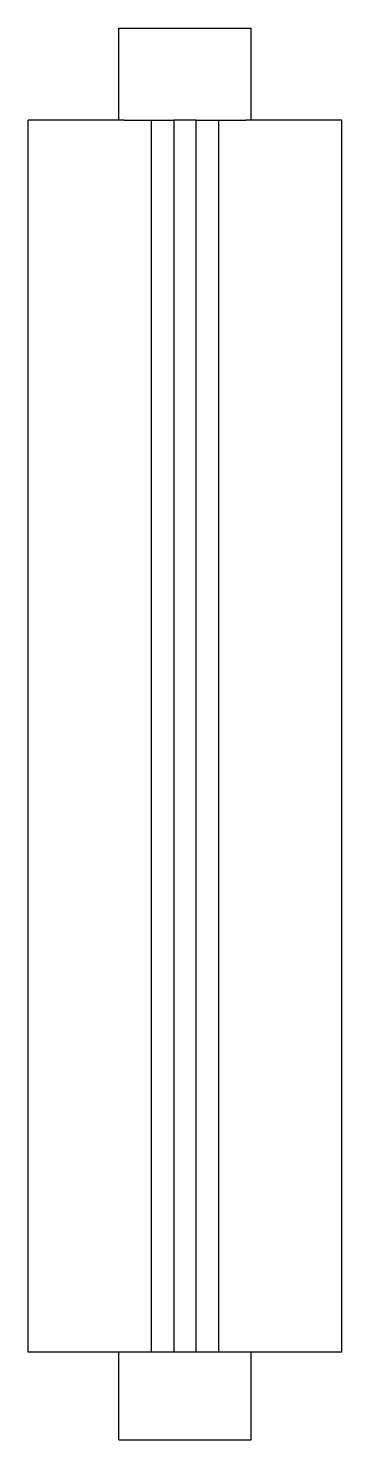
# Model space of a CAD drawing. Header units: metres. Extents: x 0 to 14, y -62.9 to 0.
import ezdxf

# ---------------------------------------------------------------- set-up
doc = ezdxf.new("R2010")
doc.units = ezdxf.units.M

msp = doc.modelspace()

# ---------------------------------------------------------------- linework, layer by layer
for points in [[(4.05, 0), (4.055, 0), (4.06, 0), (4.066, 0), (4.075, 0), (4.091, 0), (4.106, 0), (4.122, 0), (4.146, 0), (4.172, 0), (4.197, 0), (4.226, 0), (4.261, 0), (4.297, 0), (4.332, 0), (4.374, 0), (4.419, 0), (4.464, 0), (4.51, 0), (4.563, 0), (4.617, 0), (4.671, 0), (4.729, 0), (4.791, 0), (4.852, 0), (4.914, 0), (4.983, 0), (5.052, 0), (5.121, 0), (5.193, 0), (5.269, 0), (5.344, 0), (5.42, 0), (5.5, 0), (5.581, 0), (5.662, 0), (5.744, 0), (5.83, 0), (5.916, 0), (6.001, 0), (6.089, 0), (6.178, 0), (6.267, 0), (6.357, 0), (6.448, 0), (6.539, 0), (6.631, 0), (6.723, 0), (6.815, 0), (6.908, 0), (7, 0)], [(4.05, -4.1), (4.05, -4.018), (4.05, -3.936), (4.05, -3.854), (4.05, -3.772), (4.05, -3.69), (4.05, -3.608), (4.05, -3.526), (4.05, -3.444), (4.05, -3.362), (4.05, -3.28), (4.05, -3.198), (4.05, -3.116), (4.05, -3.034), (4.05, -2.952), (4.05, -2.87), (4.05, -2.788), (4.05, -2.706), (4.05, -2.624), (4.05, -2.542), (4.05, -2.46), (4.05, -2.378), (4.05, -2.296), (4.05, -2.214), (4.05, -2.132), (4.05, -2.05), (4.05, -1.968), (4.05, -1.886), (4.05, -1.804), (4.05, -1.722), (4.05, -1.64), (4.05, -1.558), (4.05, -1.476), (4.05, -1.394), (4.05, -1.312), (4.05, -1.23), (4.05, -1.148), (4.05, -1.066), (4.05, -0.984), (4.05, -0.902), (4.05, -0.82), (4.05, -0.738), (4.05, -0.656), (4.05, -0.574), (4.05, -0.492), (4.05, -0.41), (4.05, -0.328), (4.05, -0.246), (4.05, -0.164), (4.05, -0.082), (4.05, 0)], [(7, 0), (7.092, 0), (7.185, 0), (7.277, 0), (7.369, 0), (7.461, 0), (7.552, 0), (7.643, 0), (7.733, 0), (7.822, 0), (7.911, 0), (7.999, 0), (8.084, 0), (8.17, 0), (8.256, 0), (8.338, 0), (8.419, 0), (8.5, 0), (8.58, 0), (8.656, 0), (8.731, 0), (8.807, 0), (8.879, 0), (8.948, 0), (9.017, 0), (9.086, 0), (9.148, 0), (9.209, 0), (9.271, 0), (9.329, 0), (9.383, 0), (9.437, 0), (9.49, 0), (9.536, 0), (9.581, 0), (9.626, 0), (9.668, 0), (9.703, 0), (9.739, 0), (9.774, 0), (9.803, 0), (9.828, 0), (9.854, 0), (9.878, 0), (9.894, 0), (9.909, 0), (9.925, 0), (9.934, 0), (9.94, 0), (9.945, 0), (9.95, 0)], [(9.95, -4.1), (9.95, -4.018), (9.95, -3.936), (9.95, -3.854), (9.95, -3.772), (9.95, -3.69), (9.95, -3.608), (9.95, -3.526), (9.95, -3.444), (9.95, -3.362), (9.95, -3.28), (9.95, -3.198), (9.95, -3.116), (9.95, -3.034), (9.95, -2.952), (9.95, -2.87), (9.95, -2.788), (9.95, -2.706), (9.95, -2.624), (9.95, -2.542), (9.95, -2.46), (9.95, -2.378), (9.95, -2.296), (9.95, -2.214), (9.95, -2.132), (9.95, -2.05), (9.95, -1.968), (9.95, -1.886), (9.95, -1.804), (9.95, -1.722), (9.95, -1.64), (9.95, -1.558), (9.95, -1.476), (9.95, -1.394), (9.95, -1.312), (9.95, -1.23), (9.95, -1.148), (9.95, -1.066), (9.95, -0.984), (9.95, -0.902), (9.95, -0.82), (9.95, -0.738), (9.95, -0.656), (9.95, -0.574), (9.95, -0.492), (9.95, -0.41), (9.95, -0.328), (9.95, -0.246), (9.95, -0.164), (9.95, -0.082), (9.95, 0)], [(0, -59), (0, -57.902), (0, -56.804), (0, -55.706), (0, -54.608), (0, -53.51), (0, -52.412), (0, -51.314), (0, -50.216), (0, -49.118), (0, -48.02), (0, -46.922), (0, -45.824), (0, -44.726), (0, -43.628), (0, -42.53), (0, -41.432), (0, -40.334), (0, -39.236), (0, -38.138), (0, -37.04), (0, -35.942), (0, -34.844), (0, -33.746), (0, -32.648), (0, -31.55), (0, -30.452), (0, -29.354), (0, -28.256), (0, -27.158), (0, -26.06), (0, -24.962), (0, -23.864), (0, -22.766), (0, -21.668), (0, -20.57), (0, -19.472), (0, -18.374), (0, -17.276), (0, -16.178), (0, -15.08), (0, -13.982), (0, -12.884), (0, -11.786), (0, -10.688), (0, -9.59), (0, -8.492), (0, -7.394), (0, -6.296), (0, -5.198), (0, -4.1)], [(4.278, -4.1), (4.13, -4.1), (3.981, -4.1), (3.833, -4.1), (3.688, -4.1), (3.546, -4.1), (3.404, -4.1), (3.262, -4.1), (3.126, -4.1), (2.992, -4.1), (2.857, -4.1), (2.725, -4.1), (2.599, -4.1), (2.473, -4.1), (2.347, -4.1), (2.227, -4.1), (2.11, -4.1), (1.993, -4.1), (1.877, -4.1), (1.77, -4.1), (1.663, -4.1), (1.556, -4.1), (1.455, -4.1), (1.359, -4.1), (1.263, -4.1), (1.167, -4.1), (1.082, -4.1), (0.997, -4.1), (0.912, -4.1), (0.832, -4.1), (0.76, -4.1), (0.687, -4.1), (0.614, -4.1), (0.552, -4.1), (0.492, -4.1), (0.431, -4.1), (0.375, -4.1), (0.328, -4.1), (0.28, -4.1), (0.233, -4.1), (0.195, -4.1), (0.161, -4.1), (0.127, -4.1), (0.095, -4.1), (0.074, -4.1), (0.054, -4.1), (0.033, -4.1), (0.021, -4.1), (0.014, -4.1), (0.007, -4.1), (0, -4.1)], [(4.278, -4.1), (4.32, -4.1), (4.362, -4.1), (4.405, -4.1), (4.446, -4.1), (4.487, -4.1), (4.527, -4.1), (4.568, -4.1), (4.607, -4.1), (4.645, -4.1), (4.684, -4.1), (4.721, -4.1), (4.757, -4.1), (4.793, -4.1), (4.83, -4.1), (4.864, -4.1), (4.897, -4.1), (4.931, -4.1), (4.964, -4.1), (4.994, -4.1), (5.025, -4.1), (5.055, -4.1), (5.084, -4.1), (5.112, -4.1), (5.139, -4.1), (5.167, -4.1), (5.191, -4.1), (5.215, -4.1), (5.239, -4.1), (5.262, -4.1), (5.283, -4.1), (5.304, -4.1), (5.325, -4.1), (5.342, -4.1), (5.36, -4.1), (5.377, -4.1), (5.393, -4.1), (5.406, -4.1), (5.42, -4.1), (5.433, -4.1), (5.444, -4.1), (5.454, -4.1), (5.464, -4.1), (5.473, -4.1), (5.479, -4.1), (5.485, -4.1), (5.49, -4.1), (5.494, -4.1), (5.496, -4.1), (5.498, -4.1), (5.5, -4.1)], [(5.5, -59), (5.5, -57.902), (5.5, -56.804), (5.5, -55.706), (5.5, -54.608), (5.5, -53.51), (5.5, -52.412), (5.5, -51.314), (5.5, -50.216), (5.5, -49.118), (5.5, -48.02), (5.5, -46.922), (5.5, -45.824), (5.5, -44.726), (5.5, -43.628), (5.5, -42.53), (5.5, -41.432), (5.5, -40.334), (5.5, -39.236), (5.5, -38.138), (5.5, -37.04), (5.5, -35.942), (5.5, -34.844), (5.5, -33.746), (5.5, -32.648), (5.5, -31.55), (5.5, -30.452), (5.5, -29.354), (5.5, -28.256), (5.5, -27.158), (5.5, -26.06), (5.5, -24.962), (5.5, -23.864), (5.5, -22.766), (5.5, -21.668), (5.5, -20.57), (5.5, -19.472), (5.5, -18.374), (5.5, -17.276), (5.5, -16.178), (5.5, -15.08), (5.5, -13.982), (5.5, -12.884), (5.5, -11.786), (5.5, -10.688), (5.5, -9.59), (5.5, -8.492), (5.5, -7.394), (5.5, -6.296), (5.5, -5.198), (5.5, -4.1)], [(5.5, -4.1), (5.52, -4.1), (5.54, -4.1), (5.56, -4.1), (5.58, -4.1), (5.6, -4.1), (5.62, -4.1), (5.64, -4.1), (5.66, -4.1), (5.68, -4.1), (5.7, -4.1), (5.72, -4.1), (5.74, -4.1), (5.76, -4.1), (5.78, -4.1), (5.8, -4.1), (5.82, -4.1), (5.84, -4.1), (5.86, -4.1), (5.88, -4.1), (5.9, -4.1), (5.92, -4.1), (5.94, -4.1), (5.96, -4.1), (5.98, -4.1), (6, -4.1), (6.02, -4.1), (6.04, -4.1), (6.06, -4.1), (6.08, -4.1), (6.1, -4.1), (6.12, -4.1), (6.14, -4.1), (6.16, -4.1), (6.18, -4.1), (6.2, -4.1), (6.22, -4.1), (6.24, -4.1), (6.26, -4.1), (6.28, -4.1), (6.3, -4.1), (6.32, -4.1), (6.34, -4.1), (6.36, -4.1), (6.38, -4.1), (6.4, -4.1), (6.42, -4.1), (6.44, -4.1), (6.46, -4.1), (6.48, -4.1), (6.5, -4.1)], [(7.5, -4.1), (7.48, -4.1), (7.46, -4.1), (7.44, -4.1), (7.42, -4.1), (7.4, -4.1), (7.38, -4.1), (7.36, -4.1), (7.34, -4.1), (7.32, -4.1), (7.3, -4.1), (7.28, -4.1), (7.26, -4.1), (7.24, -4.1), (7.22, -4.1), (7.2, -4.1), (7.18, -4.1), (7.16, -4.1), (7.14, -4.1), (7.12, -4.1), (7.1, -4.1), (7.08, -4.1), (7.06, -4.1), (7.04, -4.1), (7.02, -4.1), (7, -4.1), (6.98, -4.1), (6.96, -4.1), (6.94, -4.1), (6.92, -4.1), (6.9, -4.1), (6.88, -4.1), (6.86, -4.1), (6.84, -4.1), (6.82, -4.1), (6.8, -4.1), (6.78, -4.1), (6.76, -4.1), (6.74, -4.1), (6.72, -4.1), (6.7, -4.1), (6.68, -4.1), (6.66, -4.1), (6.64, -4.1), (6.62, -4.1), (6.6, -4.1), (6.58, -4.1), (6.56, -4.1), (6.54, -4.1), (6.52, -4.1), (6.5, -4.1)], [(6.5, -4.1), (6.5, -5.198), (6.5, -6.296), (6.5, -7.394), (6.5, -8.492), (6.5, -9.59), (6.5, -10.688), (6.5, -11.786), (6.5, -12.884), (6.5, -13.982), (6.5, -15.08), (6.5, -16.178), (6.5, -17.276), (6.5, -18.374), (6.5, -19.472), (6.5, -20.57), (6.5, -21.668), (6.5, -22.766), (6.5, -23.864), (6.5, -24.962), (6.5, -26.06), (6.5, -27.158), (6.5, -28.256), (6.5, -29.354), (6.5, -30.452), (6.5, -31.55), (6.5, -32.648), (6.5, -33.746), (6.5, -34.844), (6.5, -35.942), (6.5, -37.04), (6.5, -38.138), (6.5, -39.236), (6.5, -40.334), (6.5, -41.432), (6.5, -42.53), (6.5, -43.628), (6.5, -44.726), (6.5, -45.824), (6.5, -46.922), (6.5, -48.02), (6.5, -49.118), (6.5, -50.216), (6.5, -51.314), (6.5, -52.412), (6.5, -53.51), (6.5, -54.608), (6.5, -55.706), (6.5, -56.804), (6.5, -57.902), (6.5, -59)], [(7.5, -59), (7.5, -57.902), (7.5, -56.804), (7.5, -55.706), (7.5, -54.608), (7.5, -53.51), (7.5, -52.412), (7.5, -51.314), (7.5, -50.216), (7.5, -49.118), (7.5, -48.02), (7.5, -46.922), (7.5, -45.824), (7.5, -44.726), (7.5, -43.628), (7.5, -42.53), (7.5, -41.432), (7.5, -40.334), (7.5, -39.236), (7.5, -38.138), (7.5, -37.04), (7.5, -35.942), (7.5, -34.844), (7.5, -33.746), (7.5, -32.648), (7.5, -31.55), (7.5, -30.452), (7.5, -29.354), (7.5, -28.256), (7.5, -27.158), (7.5, -26.06), (7.5, -24.962), (7.5, -23.864), (7.5, -22.766), (7.5, -21.668), (7.5, -20.57), (7.5, -19.472), (7.5, -18.374), (7.5, -17.276), (7.5, -16.178), (7.5, -15.08), (7.5, -13.982), (7.5, -12.884), (7.5, -11.786), (7.5, -10.688), (7.5, -9.59), (7.5, -8.492), (7.5, -7.394), (7.5, -6.296), (7.5, -5.198), (7.5, -4.1)], [(7.5, -4.1), (7.52, -4.1), (7.54, -4.1), (7.56, -4.1), (7.58, -4.1), (7.6, -4.1), (7.62, -4.1), (7.64, -4.1), (7.66, -4.1), (7.68, -4.1), (7.7, -4.1), (7.72, -4.1), (7.74, -4.1), (7.76, -4.1), (7.78, -4.1), (7.8, -4.1), (7.82, -4.1), (7.84, -4.1), (7.86, -4.1), (7.88, -4.1), (7.9, -4.1), (7.92, -4.1), (7.94, -4.1), (7.96, -4.1), (7.98, -4.1), (8, -4.1), (8.02, -4.1), (8.04, -4.1), (8.06, -4.1), (8.08, -4.1), (8.1, -4.1), (8.12, -4.1), (8.14, -4.1), (8.16, -4.1), (8.18, -4.1), (8.2, -4.1), (8.22, -4.1), (8.24, -4.1), (8.26, -4.1), (8.28, -4.1), (8.3, -4.1), (8.32, -4.1), (8.34, -4.1), (8.36, -4.1), (8.38, -4.1), (8.4, -4.1), (8.42, -4.1), (8.44, -4.1), (8.46, -4.1), (8.48, -4.1), (8.5, -4.1)], [(8.5, -4.1), (8.5, -5.198), (8.5, -6.296), (8.5, -7.394), (8.5, -8.492), (8.5, -9.59), (8.5, -10.688), (8.5, -11.786), (8.5, -12.884), (8.5, -13.982), (8.5, -15.08), (8.5, -16.178), (8.5, -17.276), (8.5, -18.374), (8.5, -19.472), (8.5, -20.57), (8.5, -21.668), (8.5, -22.766), (8.5, -23.864), (8.5, -24.962), (8.5, -26.06), (8.5, -27.158), (8.5, -28.256), (8.5, -29.354), (8.5, -30.452), (8.5, -31.55), (8.5, -32.648), (8.5, -33.746), (8.5, -34.844), (8.5, -35.942), (8.5, -37.04), (8.5, -38.138), (8.5, -39.236), (8.5, -40.334), (8.5, -41.432), (8.5, -42.53), (8.5, -43.628), (8.5, -44.726), (8.5, -45.824), (8.5, -46.922), (8.5, -48.02), (8.5, -49.118), (8.5, -50.216), (8.5, -51.314), (8.5, -52.412), (8.5, -53.51), (8.5, -54.608), (8.5, -55.706), (8.5, -56.804), (8.5, -57.902), (8.5, -59)], [(8.5, -4.1), (8.502, -4.1), (8.504, -4.1), (8.506, -4.1), (8.51, -4.1), (8.515, -4.1), (8.521, -4.1), (8.527, -4.1), (8.536, -4.1), (8.546, -4.1), (8.556, -4.1), (8.567, -4.1), (8.58, -4.1), (8.594, -4.1), (8.607, -4.1), (8.623, -4.1), (8.64, -4.1), (8.658, -4.1), (8.675, -4.1), (8.696, -4.1), (8.717, -4.1), (8.738, -4.1), (8.761, -4.1), (8.785, -4.1), (8.809, -4.1), (8.833, -4.1), (8.861, -4.1), (8.888, -4.1), (8.916, -4.1), (8.945, -4.1), (8.975, -4.1), (9.006, -4.1), (9.036, -4.1), (9.069, -4.1), (9.103, -4.1), (9.136, -4.1), (9.17, -4.1), (9.207, -4.1), (9.243, -4.1), (9.279, -4.1), (9.316, -4.1), (9.355, -4.1), (9.393, -4.1), (9.432, -4.1), (9.473, -4.1), (9.513, -4.1), (9.554, -4.1), (9.595, -4.1), (9.638, -4.1), (9.68, -4.1), (9.722, -4.1)], [(14, -4.1), (13.993, -4.1), (13.986, -4.1), (13.979, -4.1), (13.967, -4.1), (13.946, -4.1), (13.926, -4.1), (13.905, -4.1), (13.873, -4.1), (13.839, -4.1), (13.805, -4.1), (13.767, -4.1), (13.72, -4.1), (13.672, -4.1), (13.625, -4.1), (13.569, -4.1), (13.508, -4.1), (13.448, -4.1), (13.386, -4.1), (13.313, -4.1), (13.24, -4.1), (13.168, -4.1), (13.088, -4.1), (13.003, -4.1), (12.918, -4.1), (12.833, -4.1), (12.737, -4.1), (12.641, -4.1), (12.545, -4.1), (12.444, -4.1), (12.337, -4.1), (12.23, -4.1), (12.123, -4.1), (12.007, -4.1), (11.89, -4.1), (11.773, -4.1), (11.653, -4.1), (11.527, -4.1), (11.401, -4.1), (11.275, -4.1), (11.143, -4.1), (11.008, -4.1), (10.874, -4.1), (10.738, -4.1), (10.596, -4.1), (10.454, -4.1), (10.312, -4.1), (10.167, -4.1), (10.019, -4.1), (9.87, -4.1), (9.722, -4.1)], [(14, -59), (14, -57.902), (14, -56.804), (14, -55.706), (14, -54.608), (14, -53.51), (14, -52.412), (14, -51.314), (14, -50.216), (14, -49.118), (14, -48.02), (14, -46.922), (14, -45.824), (14, -44.726), (14, -43.628), (14, -42.53), (14, -41.432), (14, -40.334), (14, -39.236), (14, -38.138), (14, -37.04), (14, -35.942), (14, -34.844), (14, -33.746), (14, -32.648), (14, -31.55), (14, -30.452), (14, -29.354), (14, -28.256), (14, -27.158), (14, -26.06), (14, -24.962), (14, -23.864), (14, -22.766), (14, -21.668), (14, -20.57), (14, -19.472), (14, -18.374), (14, -17.276), (14, -16.178), (14, -15.08), (14, -13.982), (14, -12.884), (14, -11.786), (14, -10.688), (14, -9.59), (14, -8.492), (14, -7.394), (14, -6.296), (14, -5.198), (14, -4.1)], [(4.278, -59), (4.13, -59), (3.981, -59), (3.833, -59), (3.688, -59), (3.546, -59), (3.404, -59), (3.262, -59), (3.126, -59), (2.992, -59), (2.857, -59), (2.725, -59), (2.599, -59), (2.473, -59), (2.347, -59), (2.227, -59), (2.11, -59), (1.993, -59), (1.877, -59), (1.77, -59), (1.663, -59), (1.556, -59), (1.455, -59), (1.359, -59), (1.263, -59), (1.167, -59), (1.082, -59), (0.997, -59), (0.912, -59), (0.832, -59), (0.76, -59), (0.687, -59), (0.614, -59), (0.552, -59), (0.492, -59), (0.431, -59), (0.375, -59), (0.328, -59), (0.28, -59), (0.233, -59), (0.195, -59), (0.161, -59), (0.127, -59), (0.095, -59), (0.074, -59), (0.054, -59), (0.033, -59), (0.021, -59), (0.014, -59), (0.007, -59), (0, -59)], [(4.05, -62.9), (4.05, -62.822), (4.05, -62.744), (4.05, -62.666), (4.05, -62.588), (4.05, -62.51), (4.05, -62.432), (4.05, -62.354), (4.05, -62.276), (4.05, -62.198), (4.05, -62.12), (4.05, -62.042), (4.05, -61.964), (4.05, -61.886), (4.05, -61.808), (4.05, -61.73), (4.05, -61.652), (4.05, -61.574), (4.05, -61.496), (4.05, -61.418), (4.05, -61.34), (4.05, -61.262), (4.05, -61.184), (4.05, -61.106), (4.05, -61.028), (4.05, -60.95), (4.05, -60.872), (4.05, -60.794), (4.05, -60.716), (4.05, -60.638), (4.05, -60.56), (4.05, -60.482), (4.05, -60.404), (4.05, -60.326), (4.05, -60.248), (4.05, -60.17), (4.05, -60.092), (4.05, -60.014), (4.05, -59.936), (4.05, -59.858), (4.05, -59.78), (4.05, -59.702), (4.05, -59.624), (4.05, -59.546), (4.05, -59.468), (4.05, -59.39), (4.05, -59.312), (4.05, -59.234), (4.05, -59.156), (4.05, -59.078), (4.05, -59)], [(5.5, -59), (5.498, -59), (5.496, -59), (5.494, -59), (5.49, -59), (5.485, -59), (5.479, -59), (5.473, -59), (5.464, -59), (5.454, -59), (5.444, -59), (5.433, -59), (5.42, -59), (5.406, -59), (5.393, -59), (5.377, -59), (5.36, -59), (5.342, -59), (5.325, -59), (5.304, -59), (5.283, -59), (5.262, -59), (5.239, -59), (5.215, -59), (5.191, -59), (5.167, -59), (5.139, -59), (5.112, -59), (5.084, -59), (5.055, -59), (5.025, -59), (4.994, -59), (4.964, -59), (4.931, -59), (4.897, -59), (4.864, -59), (4.83, -59), (4.793, -59), (4.757, -59), (4.721, -59), (4.684, -59), (4.645, -59), (4.607, -59), (4.568, -59), (4.527, -59), (4.487, -59), (4.446, -59), (4.405, -59), (4.362, -59), (4.32, -59), (4.278, -59)], [(6.5, -59), (6.48, -59), (6.46, -59), (6.44, -59), (6.42, -59), (6.4, -59), (6.38, -59), (6.36, -59), (6.34, -59), (6.32, -59), (6.3, -59), (6.28, -59), (6.26, -59), (6.24, -59), (6.22, -59), (6.2, -59), (6.18, -59), (6.16, -59), (6.14, -59), (6.12, -59), (6.1, -59), (6.08, -59), (6.06, -59), (6.04, -59), (6.02, -59), (6, -59), (5.98, -59), (5.96, -59), (5.94, -59), (5.92, -59), (5.9, -59), (5.88, -59), (5.86, -59), (5.84, -59), (5.82, -59), (5.8, -59), (5.78, -59), (5.76, -59), (5.74, -59), (5.72, -59), (5.7, -59), (5.68, -59), (5.66, -59), (5.64, -59), (5.62, -59), (5.6, -59), (5.58, -59), (5.56, -59), (5.54, -59), (5.52, -59), (5.5, -59)], [(7.5, -59), (7.48, -59), (7.46, -59), (7.44, -59), (7.42, -59), (7.4, -59), (7.38, -59), (7.36, -59), (7.34, -59), (7.32, -59), (7.3, -59), (7.28, -59), (7.26, -59), (7.24, -59), (7.22, -59), (7.2, -59), (7.18, -59), (7.16, -59), (7.14, -59), (7.12, -59), (7.1, -59), (7.08, -59), (7.06, -59), (7.04, -59), (7.02, -59), (7, -59), (6.98, -59), (6.96, -59), (6.94, -59), (6.92, -59), (6.9, -59), (6.88, -59), (6.86, -59), (6.84, -59), (6.82, -59), (6.8, -59), (6.78, -59), (6.76, -59), (6.74, -59), (6.72, -59), (6.7, -59), (6.68, -59), (6.66, -59), (6.64, -59), (6.62, -59), (6.6, -59), (6.58, -59), (6.56, -59), (6.54, -59), (6.52, -59), (6.5, -59)], [(8.5, -59), (8.48, -59), (8.46, -59), (8.44, -59), (8.42, -59), (8.4, -59), (8.38, -59), (8.36, -59), (8.34, -59), (8.32, -59), (8.3, -59), (8.28, -59), (8.26, -59), (8.24, -59), (8.22, -59), (8.2, -59), (8.18, -59), (8.16, -59), (8.14, -59), (8.12, -59), (8.1, -59), (8.08, -59), (8.06, -59), (8.04, -59), (8.02, -59), (8, -59), (7.98, -59), (7.96, -59), (7.94, -59), (7.92, -59), (7.9, -59), (7.88, -59), (7.86, -59), (7.84, -59), (7.82, -59), (7.8, -59), (7.78, -59), (7.76, -59), (7.74, -59), (7.72, -59), (7.7, -59), (7.68, -59), (7.66, -59), (7.64, -59), (7.62, -59), (7.6, -59), (7.58, -59), (7.56, -59), (7.54, -59), (7.52, -59), (7.5, -59)], [(9.722, -59), (9.68, -59), (9.638, -59), (9.595, -59), (9.554, -59), (9.513, -59), (9.473, -59), (9.432, -59), (9.393, -59), (9.355, -59), (9.316, -59), (9.279, -59), (9.243, -59), (9.207, -59), (9.17, -59), (9.136, -59), (9.103, -59), (9.069, -59), (9.036, -59), (9.006, -59), (8.975, -59), (8.945, -59), (8.916, -59), (8.888, -59), (8.861, -59), (8.833, -59), (8.809, -59), (8.785, -59), (8.761, -59), (8.738, -59), (8.717, -59), (8.696, -59), (8.675, -59), (8.658, -59), (8.64, -59), (8.623, -59), (8.607, -59), (8.594, -59), (8.58, -59), (8.567, -59), (8.556, -59), (8.546, -59), (8.536, -59), (8.527, -59), (8.521, -59), (8.515, -59), (8.51, -59), (8.506, -59), (8.504, -59), (8.502, -59), (8.5, -59)], [(14, -59), (13.993, -59), (13.986, -59), (13.979, -59), (13.967, -59), (13.946, -59), (13.926, -59), (13.905, -59), (13.873, -59), (13.839, -59), (13.805, -59), (13.767, -59), (13.72, -59), (13.672, -59), (13.625, -59), (13.569, -59), (13.508, -59), (13.448, -59), (13.386, -59), (13.313, -59), (13.24, -59), (13.168, -59), (13.088, -59), (13.003, -59), (12.918, -59), (12.833, -59), (12.737, -59), (12.641, -59), (12.545, -59), (12.444, -59), (12.337, -59), (12.23, -59), (12.123, -59), (12.007, -59), (11.89, -59), (11.773, -59), (11.653, -59), (11.527, -59), (11.401, -59), (11.275, -59), (11.143, -59), (11.008, -59), (10.874, -59), (10.738, -59), (10.596, -59), (10.454, -59), (10.312, -59), (10.167, -59), (10.019, -59), (9.87, -59), (9.722, -59)], [(9.95, -62.9), (9.95, -62.822), (9.95, -62.744), (9.95, -62.666), (9.95, -62.588), (9.95, -62.51), (9.95, -62.432), (9.95, -62.354), (9.95, -62.276), (9.95, -62.198), (9.95, -62.12), (9.95, -62.042), (9.95, -61.964), (9.95, -61.886), (9.95, -61.808), (9.95, -61.73), (9.95, -61.652), (9.95, -61.574), (9.95, -61.496), (9.95, -61.418), (9.95, -61.34), (9.95, -61.262), (9.95, -61.184), (9.95, -61.106), (9.95, -61.028), (9.95, -60.95), (9.95, -60.872), (9.95, -60.794), (9.95, -60.716), (9.95, -60.638), (9.95, -60.56), (9.95, -60.482), (9.95, -60.404), (9.95, -60.326), (9.95, -60.248), (9.95, -60.17), (9.95, -60.092), (9.95, -60.014), (9.95, -59.936), (9.95, -59.858), (9.95, -59.78), (9.95, -59.702), (9.95, -59.624), (9.95, -59.546), (9.95, -59.468), (9.95, -59.39), (9.95, -59.312), (9.95, -59.234), (9.95, -59.156), (9.95, -59.078), (9.95, -59)], [(4.05, -62.9), (4.055, -62.9), (4.06, -62.9), (4.066, -62.9), (4.075, -62.9), (4.091, -62.9), (4.106, -62.9), (4.122, -62.9), (4.146, -62.9), (4.172, -62.9), (4.197, -62.9), (4.226, -62.9), (4.261, -62.9), (4.297, -62.9), (4.332, -62.9), (4.374, -62.9), (4.419, -62.9), (4.464, -62.9), (4.51, -62.9), (4.563, -62.9), (4.617, -62.9), (4.671, -62.9), (4.729, -62.9), (4.791, -62.9), (4.852, -62.9), (4.914, -62.9), (4.983, -62.9), (5.052, -62.9), (5.121, -62.9), (5.193, -62.9), (5.269, -62.9), (5.344, -62.9), (5.42, -62.9), (5.5, -62.9), (5.581, -62.9), (5.662, -62.9), (5.744, -62.9), (5.83, -62.9), (5.916, -62.9), (6.001, -62.9), (6.089, -62.9), (6.178, -62.9), (6.267, -62.9), (6.357, -62.9), (6.448, -62.9), (6.539, -62.9), (6.631, -62.9), (6.723, -62.9), (6.815, -62.9), (6.908, -62.9), (7, -62.9)], [(7, -62.9), (7.092, -62.9), (7.185, -62.9), (7.277, -62.9), (7.369, -62.9), (7.461, -62.9), (7.552, -62.9), (7.643, -62.9), (7.733, -62.9), (7.822, -62.9), (7.911, -62.9), (7.999, -62.9), (8.084, -62.9), (8.17, -62.9), (8.256, -62.9), (8.338, -62.9), (8.419, -62.9), (8.5, -62.9), (8.58, -62.9), (8.656, -62.9), (8.731, -62.9), (8.807, -62.9), (8.879, -62.9), (8.948, -62.9), (9.017, -62.9), (9.086, -62.9), (9.148, -62.9), (9.209, -62.9), (9.271, -62.9), (9.329, -62.9), (9.383, -62.9), (9.437, -62.9), (9.49, -62.9), (9.536, -62.9), (9.581, -62.9), (9.626, -62.9), (9.668, -62.9), (9.703, -62.9), (9.739, -62.9), (9.774, -62.9), (9.803, -62.9), (9.828, -62.9), (9.854, -62.9), (9.878, -62.9), (9.894, -62.9), (9.909, -62.9), (9.925, -62.9), (9.934, -62.9), (9.94, -62.9), (9.945, -62.9), (9.95, -62.9)]]:
    msp.add_lwpolyline(points)

doc.saveas('drawing.dxf')
